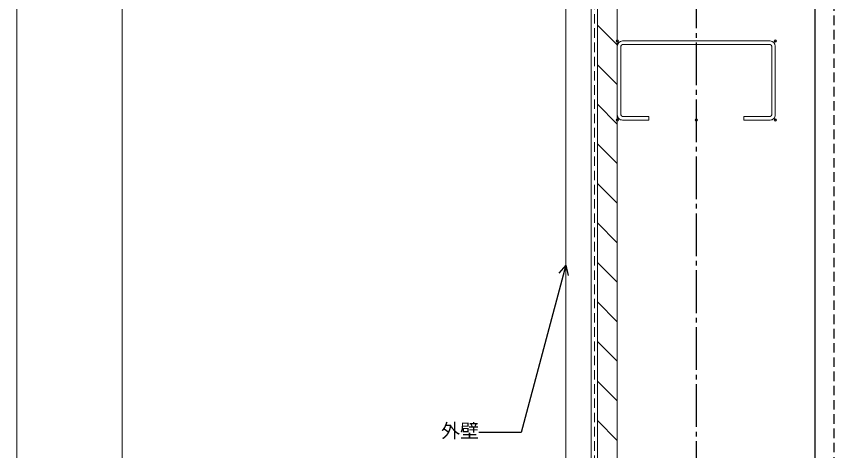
# Model space of a CAD drawing. Units: millimetres at full size, sheet at 1:3; details may follow other scales. Extents: x -1262 to 1258, y -891 to 1034.
# Drawn here: x -1262 to -734, y -376 to -102 of the extents above; entities that cross this region are included whole.
import ezdxf
from ezdxf.enums import TextEntityAlignment as Align

# ---------------------------------------------------------------- set-up
doc = ezdxf.new("R2010")
doc.units = ezdxf.units.MM
doc.header["$LTSCALE"] = 3
doc.header["$PDMODE"] = 32
doc.header["$PDSIZE"] = 1.5
doc.linetypes.add('CHAIN2', pattern=[12, 9, -1, 1, -1])
doc.linetypes.add('DASHED2', pattern=[3, 2, -1])
for name, color, linetype, lineweight in [('0-0_補助1', 4, 'Continuous', 5), ('0-4_寸法線1', 5, 'Continuous', 25), ('0-6_名称1', 5, 'Continuous', 25), ('0-E_外壁1', 6, 'Continuous', 20), ('2-1_裏貼1', 2, 'Continuous', 18), ('3-9_断熱材1', 4, 'Continuous', 5), ('3-D_防水シート', 3, 'DASHED2', 9), ('4-3_H鋼2', 12, 'Continuous', 25), ('4-5_C鋼1', 2, 'Continuous', 18), ('5-B_枠2', 4, 'Continuous', 5)]:
    doc.layers.add(name, color=color, linetype=linetype, lineweight=lineweight)
doc.styles.add('ＭＳ ゴシック', font='')
doc.styles.get('ＭＳ ゴシック').set_extended_font_data('MS Gothic')

msp = doc.modelspace()

# ---------------------------------------------------------------- linework, layer by layer
at = {"layer": '0-0_補助1'}
msp.add_lwpolyline([(1191.647, -819), (1191.647, 819), (-1194.647, 819), (-1194.647, -819)], dxfattribs=at)
at = {"layer": '0-4_寸法線1', "linetype": 'CHAIN2'}
msp.add_line((-831.346, 673.722), (-831.346, -638.289), dxfattribs=at)
at = {"layer": '0-6_名称1'}
for q in [(-918.297, -264.027), (-912.501, -265.58)]:
    msp.add_line((-913.846, -259.008), q, dxfattribs=at)
msp.add_lwpolyline([(-913.846, -259.008), (-942.179, -364.747), (-968.888, -364.747)], dxfattribs=at)
at = {"layer": '0-E_外壁1'}
for p, q in [((-913.846, 142.695), (-913.846, -638.289)), ((-897.846, 142.695), (-897.846, -638.289))]:
    msp.add_line(p, q, dxfattribs=at)
at = {"layer": '2-1_裏貼1'}
for p, q in [((-881.346, -119.805), (-893.846, -107.305)), ((-881.346, -144.805), (-893.846, -132.305)), ((-881.346, -169.805), (-893.846, -157.305)), ((-881.346, -194.805), (-893.846, -182.305)), ((-881.346, -219.805), (-893.846, -207.305)), ((-881.346, -244.805), (-893.846, -232.305)), ((-881.346, -269.805), (-893.846, -257.305)), ((-881.346, -294.805), (-893.846, -282.305)), ((-881.346, -319.805), (-893.846, -307.305)), ((-881.346, -344.805), (-893.846, -332.305)), ((-881.346, -369.805), (-893.846, -357.305))]:
    msp.add_line(p, q, dxfattribs=at)
at = {"layer": '3-9_断熱材1'}
for p, q in [((-893.846, 142.695), (-893.846, -638.289)), ((-881.346, 142.695), (-881.346, -638.289))]:
    msp.add_line(p, q, dxfattribs=at)
at = {"layer": '3-D_防水シート'}
msp.add_line((-895.846, 142.695), (-895.846, -638.289), dxfattribs=at)
at = {"layer": '4-3_H鋼2'}
msp.add_line((-756.346, 87.695), (-756.346, -638.289), dxfattribs=at)
at = {"layer": '4-3_H鋼2', "linetype": 'DASHED2'}
msp.add_line((-744.346, 87.695), (-744.346, -638.289), dxfattribs=at)
at = {"layer": '4-5_C鋼1'}
for p, q in [((-881.346, -164.005), (-881.346, -120.605)), ((-879.046, -120.605), (-879.046, -164.005)), ((-878.046, -117.305), (-784.646, -117.305)), ((-784.646, -119.605), (-878.046, -119.605)), ((-783.646, -164.005), (-783.646, -120.605)), ((-781.346, -120.605), (-781.346, -164.005)), ((-784.646, -167.305), (-801.346, -167.305))]:
    msp.add_line(p, q, dxfattribs=at)
for points in [[(-878.046, -165.005), (-861.346, -165.005), (-861.346, -167.305), (-878.046, -167.305)], [(-801.346, -167.305), (-801.346, -165.005), (-784.646, -165.005)]]:
    msp.add_lwpolyline(points, dxfattribs=at)
for centre, radius, start, end in [((-878.046, -120.605), 3.3, 90, 180), ((-878.046, -120.605), 1, 90, 180), ((-784.646, -120.605), 3.3, 0.00004, 90), ((-784.646, -120.605), 1, 0, 90), ((-878.046, -164.005), 3.3, 179.99996, 270), ((-878.046, -164.005), 1, 180, 270), ((-784.646, -164.005), 1, 270, 0), ((-784.646, -164.005), 3.3, 270, 0.00004)]:
    msp.add_arc(centre, radius, start, end, dxfattribs=at)
for p in [(-881.346, -117.305), (-781.346, -117.305), (-881.346, -167.305), (-831.346, -167.305), (-781.346, -167.305)]:
    msp.add_point(p, dxfattribs=at)
at = {"layer": '5-B_枠2'}
msp.add_lwpolyline([(-1261.5, 891), (1258.5, 891), (1258.5, -891), (-1261.5, -891)], close=True, dxfattribs=at)

# ---------------------------------------------------------------- texts
at = {"layer": '0-6_名称1', "style": 'ＭＳ ゴシック'}
msp.add_text('外壁', height=8.798, dxfattribs=at).set_placement((-992.888, -370.747), align=Align.BOTTOM_LEFT)

doc.saveas('drawing.dxf')
